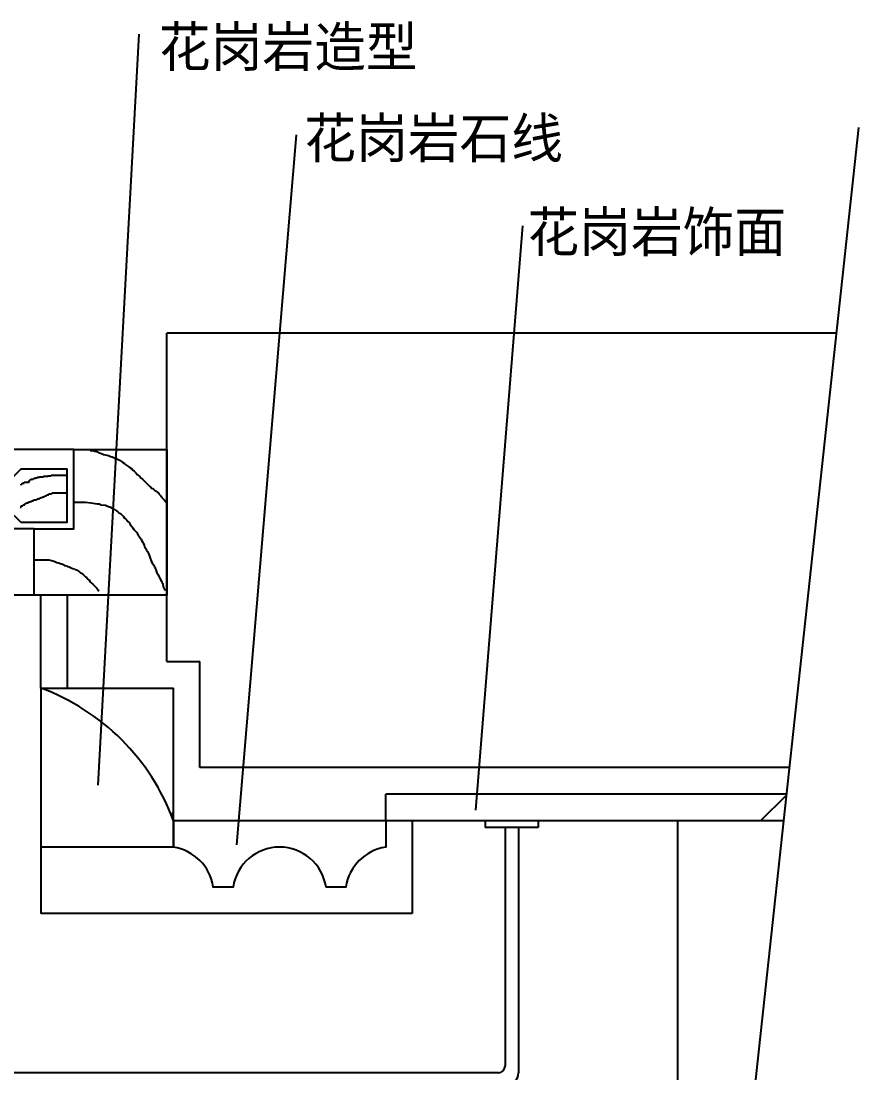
# Model space of a CAD drawing. Header units: metres. Extents: x 237 to 5358, y 156 to 7022.
# Drawn here: x 2143 to 3406, y 1082 to 2668 of the extents above; entities that cross this region are included whole.
import ezdxf

# ---------------------------------------------------------------- set-up
doc = ezdxf.new("R2010")
doc.units = ezdxf.units.M
for name, color, linetype in [('2', 2, 'Continuous'), ('4', 4, 'Continuous'), ('7', 7, 'Continuous'), ('BH', 3, 'Continuous'), ('DIM', 3, 'Continuous'), ('TEXT', 3, 'Continuous')]:
    doc.layers.add(name, color=color, linetype=linetype)
doc.dimstyles.get("Standard").update_dxf_attribs({"dimtxt": 2.5, "dimasz": 2.5, "dimexe": 1.25, "dimexo": 0.625, "dimtad": 1, "dimcen": 2.5, "dimazin": 3, "dimtfac": 1, "dimtmove": 0, "dimatfit": 3})

msp = doc.modelspace()

# ---------------------------------------------------------------- hatches: boundary and pattern name
at = {"layer": 'BH'}
h = msp.add_hatch(dxfattribs=at)
h.set_pattern_fill('AR-CONC', scale=50)
h.paths.add_polyline_path([(3301.88, 1542.18), (3372.81, 2197.13), (2363, 2197.13), (2363, 1702.18), (2413, 1702.18), (2413, 1542.18)])
h = msp.add_hatch(dxfattribs=at)
h.set_pattern_fill('ANSI31', scale=1000)
h.paths.add_polyline_path([(2363, 2197.13), (2363, 1702.18), (2413, 1702.18), (2413, 1542.18), (3301.88, 1542.18), (3372.81, 2197.13)])
h = msp.add_hatch(dxfattribs=at)
h.set_pattern_fill('ANSI33', scale=200)
h.paths.add_polyline_path([(2213, 1802.18), (2173, 1802.18), (2173, 1662.18), (2213, 1662.18)])
h = msp.add_hatch(dxfattribs=at)
h.set_pattern_fill('AR-CONC', scale=10)
h.paths.add_polyline_path([(2363, 1802.18), (2213, 1802.18), (2213, 1662.18), (2373, 1662.18), (2373, 1462.18), (2693, 1462.18), (2693, 1502.18), (3297.55, 1502.18), (3301.88, 1542.18), (2413, 1542.18), (2413, 1702.18), (2363, 1702.18)])
h = msp.add_hatch(dxfattribs=at)
h.set_pattern_fill('ANSI33', scale=200)
h.paths.add_polyline_path([(2373, 1462.18), (2373, 1662.18), (2173, 1662.18, -0.22)])
h.paths.add_polyline_path([(2603, 1362.18), (2633, 1362.18, -0.33), (2693, 1422.18), (2693, 1462.18), (2373, 1462.18), (2373, 1422.18, -0.33), (2433, 1362.18), (2463, 1362.18, -0.86)])
h.paths.add_polyline_path([(3293.22, 1462.18), (3297.55, 1502.18), (2693, 1502.18), (2693, 1462.18)])

# ---------------------------------------------------------------- linework, layer by layer
at = {"layer": '2'}
for p, q in [((3372.81, 2197.13), (2363, 2197.13)), ((2363, 1702.18), (2363, 2197.13)), ((2363, 1702.18), (2413, 1702.18)), ((2413, 1542.18), (2413, 1702.18)), ((3301.88, 1542.18), (2413, 1542.18))]:
    msp.add_line(p, q, dxfattribs=at)
at = {"layer": '4'}
for p, q in [((2223, 2022.18), (693, 2022.18)), ((2163, 1802.18), (753, 1802.18)), ((2213, 1802.18), (2213, 1662.18)), ((2173, 1662.18), (2373, 1662.18)), ((2173, 1662.18), (2173, 1322.18)), ((2373, 1462.18), (2373, 1662.18)), ((3297.55, 1502.18), (2693, 1502.18)), ((2693, 1462.18), (2693, 1502.18)), ((2693, 1462.18), (2373, 1462.18)), ((2373, 1462.18), (2373, 1422.18)), ((3293.22, 1462.18), (2693, 1462.18)), ((2733, 1462.18), (2733, 1322.18)), ((2842.99, 1462.18), (2842.99, 1452.18)), ((2922.99, 1462.18), (2922.99, 1452.18)), ((3133, 1462.18), (3133, 1022.18)), ((2922.99, 1452.18), (2842.99, 1452.18)), ((2373, 1422.18), (2173, 1422.18)), ((2733, 1322.18), (2173, 1322.18))]:
    msp.add_line(p, q, dxfattribs=at)
msp.add_lwpolyline([(2163, 1902.18), (2223, 1902.18), (2223, 2022.18), (2363, 2022.18), (2363, 1802.18), (2163, 1802.18), (2163, 1832.18)], close=True, dxfattribs=at)
msp.add_lwpolyline([(2123, 1962.18), (2123, 1932.18), (2143, 1912.18), (2213, 1912.18), (2213, 1992.18), (2143, 1992.18), (2123, 1972.18)], dxfattribs=at)
msp.add_lwpolyline([(2693, 1462.18), (2693, 1422.18, 0.33), (2633, 1362.18), (2603, 1362.18, 0.86), (2463, 1362.18), (2433, 1362.18, 0.33), (2373, 1422.18), (2373, 1462.18, 0.22), (2173, 1662.18), (2173, 1802.18)], format="xyb", dxfattribs=at)
at = {"layer": '7'}
for p, q in [((2163, 1902.18), (753, 1902.18)), ((2872.99, 1452.18), (2872.99, 1092.18)), ((2892.99, 1452.18), (2892.99, 1082.18)), ((2862.99, 1082.18), (457.41, 1082.18))]:
    msp.add_line(p, q, dxfattribs=at)
for centre, radius in [((2862.99, 1092.18), 10), ((2872.99, 1082.18), 20)]:
    msp.add_arc(centre, radius, 270, 0, dxfattribs=at)
at = {"layer": 'BH'}
for p, q in [((2247.67, 2020.34), (2251.38, 2020.34)), ((2251.38, 2020.34), (2254.36, 2019.6)), ((2254.36, 2019.6), (2257.34, 2018.85)), ((2257.34, 2018.85), (2259.57, 2018.11)), ((2259.57, 2018.11), (2262.54, 2016.62)), ((2262.54, 2016.62), (2264.77, 2015.88)), ((2264.77, 2015.88), (2267.75, 2014.39)), ((2267.75, 2014.39), (2275.19, 2012.91)), ((2275.19, 2012.91), (2278.16, 2011.42)), ((2278.16, 2011.42), (2280.39, 2010.68)), ((2280.39, 2010.68), (2282.62, 2009.93)), ((2282.62, 2009.93), (2284.85, 2008.45)), ((2284.85, 2008.45), (2287.83, 2007.7)), ((2287.83, 2007.7), (2290.8, 2006.22)), ((2290.8, 2006.22), (2293.04, 2005.47)), ((2293.04, 2005.47), (2294.52, 2003.99)), ((2294.52, 2003.99), (2296.76, 2002.5)), ((2296.76, 2002.5), (2298.99, 2001.01)), ((2298.99, 2001.01), (2301.22, 1998.78)), ((2301.22, 1998.78), (2305.68, 1995.81)), ((2188.91, 1983.17), (2212.71, 1983.17)), ((2188.91, 1982.43), (2188.91, 1983.17)), ((2305.68, 1995.81), (2307.91, 1994.32)), ((2307.91, 1994.32), (2310.14, 1992.84)), ((2310.14, 1992.84), (2311.63, 1990.61)), ((2311.63, 1990.61), (2313.86, 1989.12)), ((2313.86, 1989.12), (2316.09, 1986.89)), ((2316.09, 1986.89), (2319.07, 1983.92)), ((2319.07, 1983.92), (2322.04, 1981.69)), ((2143.54, 1968.31), (2143.54, 1969.79)), ((2143.54, 1969.79), (2145.03, 1969.79)), ((2145.03, 1969.79), (2145.03, 1971.28)), ((2145.03, 1971.28), (2148, 1971.28)), ((2148, 1971.28), (2148, 1972.77)), ((2148, 1972.77), (2155.44, 1972.77)), ((2155.44, 1972.77), (2155.44, 1975)), ((2155.44, 1975), (2156.93, 1975)), ((2156.93, 1975), (2156.93, 1976.48)), ((2156.93, 1976.48), (2158.41, 1976.48)), ((2158.41, 1976.48), (2158.41, 1977.23)), ((2158.41, 1977.23), (2161.39, 1977.23)), ((2161.39, 1977.23), (2161.39, 1977.97)), ((2161.39, 1977.97), (2162.88, 1977.97)), ((2162.88, 1977.97), (2162.88, 1978.71)), ((2162.88, 1978.71), (2165.11, 1978.71)), ((2165.11, 1978.71), (2165.11, 1979.46)), ((2165.11, 1979.46), (2167.34, 1979.46)), ((2167.34, 1979.46), (2167.34, 1980.2)), ((2167.34, 1980.2), (2171.06, 1980.2)), ((2171.06, 1980.2), (2171.06, 1980.94)), ((2171.06, 1980.94), (2177.01, 1980.94)), ((2177.01, 1980.94), (2177.01, 1981.69)), ((2177.01, 1981.69), (2183.7, 1981.69)), ((2183.7, 1981.69), (2183.7, 1982.43)), ((2183.7, 1982.43), (2188.91, 1982.43)), ((2322.04, 1981.69), (2324.27, 1978.71)), ((2324.27, 1978.71), (2326.51, 1977.23)), ((2326.51, 1977.23), (2330.97, 1972.77)), ((2330.97, 1972.77), (2332.46, 1971.28)), ((2332.46, 1971.28), (2333.94, 1969.79)), ((2333.94, 1969.79), (2335.43, 1968.31)), ((2335.43, 1968.31), (2336.92, 1966.82)), ((2177.75, 1950.47), (2177.75, 1951.21)), ((2177.75, 1951.21), (2179.24, 1951.21)), ((2179.24, 1951.21), (2179.24, 1951.95)), ((2179.24, 1951.95), (2180.73, 1951.95)), ((2180.73, 1951.95), (2180.73, 1952.7)), ((2180.73, 1952.7), (2182.21, 1952.7)), ((2182.21, 1952.7), (2182.21, 1953.44)), ((2182.21, 1953.44), (2184.45, 1953.44)), ((2184.45, 1953.44), (2184.45, 1954.18)), ((2184.45, 1954.18), (2185.19, 1954.18)), ((2185.19, 1954.18), (2185.19, 1954.93)), ((2185.19, 1954.93), (2188.91, 1954.93)), ((2188.91, 1954.93), (2188.91, 1955.67)), ((2188.91, 1955.67), (2190.4, 1955.67)), ((2190.4, 1956.41), (2211.97, 1956.41)), ((2190.4, 1955.67), (2190.4, 1956.41)), ((2336.92, 1966.82), (2337.66, 1966.08)), ((2337.66, 1966.08), (2339.15, 1965.33)), ((2339.15, 1965.33), (2339.89, 1963.85)), ((2339.89, 1963.85), (2341.38, 1963.1)), ((2341.38, 1963.1), (2342.87, 1962.36)), ((2342.87, 1962.36), (2344.36, 1960.87)), ((2344.36, 1960.87), (2345.1, 1960.13)), ((2345.1, 1960.13), (2346.59, 1959.39)), ((2346.59, 1959.39), (2348.08, 1957.9)), ((2348.08, 1957.9), (2349.56, 1957.16)), ((2349.56, 1957.16), (2350.31, 1956.41)), ((2350.31, 1956.41), (2351.05, 1954.93)), ((2351.05, 1954.93), (2351.79, 1954.18)), ((2351.79, 1954.18), (2352.54, 1953.44)), ((2352.54, 1953.44), (2354.03, 1951.95)), ((2354.03, 1951.95), (2354.77, 1950.47)), ((2143.54, 1934.86), (2143.54, 1937.09)), ((2143.54, 1937.09), (2145.77, 1937.09)), ((2145.77, 1937.09), (2145.77, 1937.83)), ((2145.77, 1937.83), (2146.51, 1937.83)), ((2146.51, 1937.83), (2146.51, 1938.57)), ((2146.51, 1938.57), (2148.74, 1938.57)), ((2148.74, 1938.57), (2148.74, 1940.06)), ((2148.74, 1940.06), (2150.23, 1940.06)), ((2150.23, 1940.06), (2150.23, 1940.8)), ((2150.23, 1940.8), (2151.72, 1940.8)), ((2151.72, 1940.8), (2151.72, 1941.55)), ((2151.72, 1941.55), (2154.69, 1941.55)), ((2154.69, 1941.55), (2154.69, 1943.03)), ((2154.69, 1943.03), (2156.93, 1943.03)), ((2156.93, 1943.03), (2156.93, 1943.78)), ((2156.93, 1943.78), (2159.16, 1943.78)), ((2159.16, 1944.52), (2162.13, 1944.52)), ((2159.16, 1943.78), (2159.16, 1944.52)), ((2162.13, 1944.52), (2162.13, 1946.01)), ((2162.13, 1946.01), (2165.85, 1946.01)), ((2165.85, 1946.01), (2165.85, 1946.75)), ((2165.85, 1946.75), (2167.34, 1946.75)), ((2167.34, 1946.75), (2167.34, 1947.49)), ((2167.34, 1947.49), (2170.31, 1947.49)), ((2170.31, 1947.49), (2170.31, 1948.24)), ((2170.31, 1948.24), (2171.8, 1948.24)), ((2171.8, 1948.24), (2171.8, 1948.98)), ((2171.8, 1948.98), (2173.29, 1948.98)), ((2173.29, 1948.98), (2173.29, 1949.72)), ((2173.29, 1949.72), (2175.52, 1949.72)), ((2175.52, 1949.72), (2175.52, 1950.47)), ((2175.52, 1950.47), (2177.75, 1950.47)), ((2223.87, 1942.29), (2240.23, 1942.29)), ((2240.23, 1942.29), (2249.15, 1941.55)), ((2249.15, 1941.55), (2258.08, 1940.06)), ((2258.08, 1940.06), (2261.05, 1940.06)), ((2261.05, 1940.06), (2263.29, 1938.57)), ((2263.29, 1938.57), (2270.72, 1937.83)), ((2270.72, 1937.83), (2273.7, 1936.34)), ((2273.7, 1936.34), (2276.67, 1935.6)), ((2276.67, 1935.6), (2278.16, 1934.86)), ((2354.77, 1950.47), (2355.51, 1949.72)), ((2355.51, 1949.72), (2357, 1948.24)), ((2357, 1948.24), (2357.74, 1947.49)), ((2357.74, 1947.49), (2358.49, 1946.75)), ((2358.49, 1946.75), (2359.23, 1946.01)), ((2359.23, 1946.01), (2359.23, 1945.26)), ((2359.23, 1945.26), (2359.98, 1945.26)), ((2359.98, 1945.26), (2360.72, 1944.52)), ((2360.72, 1944.52), (2361.46, 1943.03)), ((2361.46, 1943.03), (2362.21, 1942.29)), ((2362.21, 1942.29), (2362.21, 1941.55)), ((2142.05, 1934.86), (2143.54, 1934.86)), ((2278.16, 1934.86), (2280.39, 1933.37)), ((2280.39, 1933.37), (2282.62, 1932.63)), ((2282.62, 1932.63), (2285.6, 1930.4)), ((2285.6, 1930.4), (2287.09, 1929.65)), ((2287.09, 1929.65), (2289.32, 1928.17)), ((2289.32, 1928.17), (2290.8, 1926.68)), ((2290.8, 1926.68), (2293.04, 1925.19)), ((2293.04, 1925.19), (2294.52, 1923.71)), ((2294.52, 1923.71), (2296.01, 1922.22)), ((2296.01, 1922.22), (2297.5, 1920.73)), ((2297.5, 1920.73), (2298.99, 1918.5)), ((2298.99, 1918.5), (2301.22, 1917.02)), ((2301.22, 1917.02), (2302.71, 1915.53)), ((2302.71, 1915.53), (2304.19, 1913.3)), ((2304.19, 1913.3), (2306.42, 1911.81)), ((2306.42, 1911.81), (2307.91, 1908.84)), ((2307.91, 1908.84), (2310.14, 1905.87)), ((2310.14, 1905.87), (2311.63, 1903.64)), ((2311.63, 1903.64), (2313.12, 1901.41)), ((2313.12, 1901.41), (2314.61, 1899.92)), ((2314.61, 1899.92), (2316.09, 1898.43)), ((2316.09, 1898.43), (2317.58, 1896.95)), ((2317.58, 1896.95), (2319.07, 1894.72)), ((2319.07, 1894.72), (2319.81, 1892.49)), ((2319.81, 1892.49), (2321.3, 1891)), ((2321.3, 1891), (2322.79, 1888.77)), ((2322.79, 1888.77), (2324.27, 1886.54)), ((2324.27, 1886.54), (2325.02, 1885.05)), ((2325.02, 1885.05), (2326.51, 1882.82)), ((2326.51, 1882.82), (2327.25, 1880.59)), ((2327.25, 1880.59), (2328.74, 1878.36)), ((2328.74, 1878.36), (2329.48, 1875.39)), ((2329.48, 1875.39), (2330.97, 1873.16)), ((2330.97, 1873.16), (2332.46, 1870.19)), ((2332.46, 1870.19), (2333.94, 1867.96)), ((2333.94, 1867.96), (2335.43, 1864.98)), ((2335.43, 1864.98), (2336.18, 1862.75)), ((2336.18, 1862.75), (2337.66, 1859.78)), ((2337.66, 1859.78), (2339.89, 1852.35)), ((2164.36, 1854.58), (2164.36, 1855.32)), ((2164.36, 1855.32), (2185.19, 1855.32)), ((2185.19, 1855.32), (2191.14, 1853.84)), ((2191.14, 1853.84), (2194.11, 1853.09)), ((2194.11, 1853.09), (2197.09, 1851.61)), ((2197.09, 1851.61), (2200.06, 1850.86)), ((2200.06, 1850.86), (2202.3, 1850.12)), ((2202.3, 1850.12), (2204.53, 1849.38)), ((2204.53, 1849.38), (2206.76, 1848.63)), ((2206.76, 1848.63), (2208.99, 1847.15)), ((2208.99, 1847.15), (2211.97, 1846.4)), ((2211.97, 1846.4), (2213.45, 1845.66)), ((2213.45, 1845.66), (2215.68, 1844.92)), ((2215.68, 1844.92), (2218.66, 1843.43)), ((2218.66, 1843.43), (2220.89, 1842.69)), ((2220.89, 1842.69), (2223.87, 1841.94)), ((2223.87, 1841.94), (2224.61, 1841.2)), ((2224.61, 1841.2), (2226.84, 1840.46)), ((2226.84, 1840.46), (2228.33, 1839.71)), ((2339.89, 1852.35), (2341.38, 1850.12)), ((2341.38, 1850.12), (2342.87, 1847.89)), ((2342.87, 1847.89), (2344.36, 1844.92)), ((2344.36, 1844.92), (2345.84, 1842.69)), ((2345.84, 1842.69), (2346.59, 1840.46)), ((2346.59, 1840.46), (2348.08, 1836)), ((2228.33, 1839.71), (2229.82, 1838.23)), ((2229.82, 1838.23), (2231.3, 1837.48)), ((2231.3, 1837.48), (2232.79, 1836)), ((2232.79, 1836), (2234.28, 1835.25)), ((2234.28, 1835.25), (2236.51, 1833.77)), ((2236.51, 1833.77), (2238.74, 1831.54)), ((2238.74, 1831.54), (2240.23, 1830.05)), ((2240.23, 1830.05), (2242.46, 1828.56)), ((2242.46, 1828.56), (2243.95, 1826.33)), ((2243.95, 1826.33), (2246.18, 1824.85)), ((2246.18, 1824.85), (2247.67, 1822.62)), ((2348.08, 1836), (2349.56, 1833.77)), ((2349.56, 1833.77), (2350.31, 1831.54)), ((2350.31, 1831.54), (2351.05, 1830.79)), ((2351.05, 1830.79), (2351.79, 1828.56)), ((2351.79, 1828.56), (2352.54, 1827.82)), ((2352.54, 1827.82), (2353.28, 1826.33)), ((2353.28, 1826.33), (2354.03, 1824.85)), ((2354.03, 1824.85), (2354.77, 1823.36)), ((2247.67, 1822.62), (2249.15, 1821.13)), ((2249.15, 1821.13), (2251.38, 1818.9)), ((2251.38, 1818.9), (2252.87, 1817.41)), ((2252.87, 1817.41), (2253.62, 1816.67)), ((2253.62, 1816.67), (2255.1, 1815.18)), ((2255.1, 1815.18), (2255.85, 1814.44)), ((2255.85, 1814.44), (2256.59, 1813.7)), ((2256.59, 1813.7), (2257.34, 1812.95)), ((2257.34, 1812.95), (2257.34, 1812.21)), ((2257.34, 1812.21), (2258.08, 1811.47)), ((2258.08, 1811.47), (2258.82, 1810.72)), ((2258.82, 1810.72), (2259.57, 1809.98)), ((2259.57, 1809.98), (2260.31, 1808.49)), ((2354.77, 1823.36), (2355.51, 1822.62)), ((2355.51, 1822.62), (2355.51, 1821.87)), ((2355.51, 1821.87), (2356.26, 1820.39)), ((2356.26, 1820.39), (2357, 1819.64)), ((2357, 1819.64), (2357, 1817.41)), ((2357, 1817.41), (2357.74, 1816.67)), ((2357.74, 1816.67), (2357.74, 1813.7)), ((2357.74, 1813.7), (2358.49, 1813.7)), ((2358.49, 1813.7), (2358.49, 1812.21)), ((2358.49, 1812.21), (2359.23, 1812.21)), ((2359.23, 1812.21), (2359.98, 1810.72)), ((2359.98, 1810.72), (2359.98, 1809.24))]:
    msp.add_line(p, q, dxfattribs=at)
at = {"layer": 'DIM'}
msp.add_line((3231.25, 889.97), (3406.4, 2507.28), dxfattribs=at)

# ---------------------------------------------------------------- texts
at = {"layer": 'TEXT'}
for s, p in [('花岗岩造型', (2351.05, 2599.23)), ('花岗岩石线', (2570.22, 2461.61)), ('花岗岩饰面', (2906.6, 2320.13))]:
    msp.add_text(s, height=60, dxfattribs=at).set_placement(p)

# ---------------------------------------------------------------- leaders
at = {"layer": 'DIM'}
for points in [[(2259.74, 1515.85), (2321.38, 2648.3)], [(2468.35, 1425.83), (2558.44, 2496.67)], [(2828.68, 1477.95), (2899.8, 2359.27)]]:
    msp.add_leader(points, dimstyle='Standard', dxfattribs=at)

doc.saveas('drawing.dxf')
